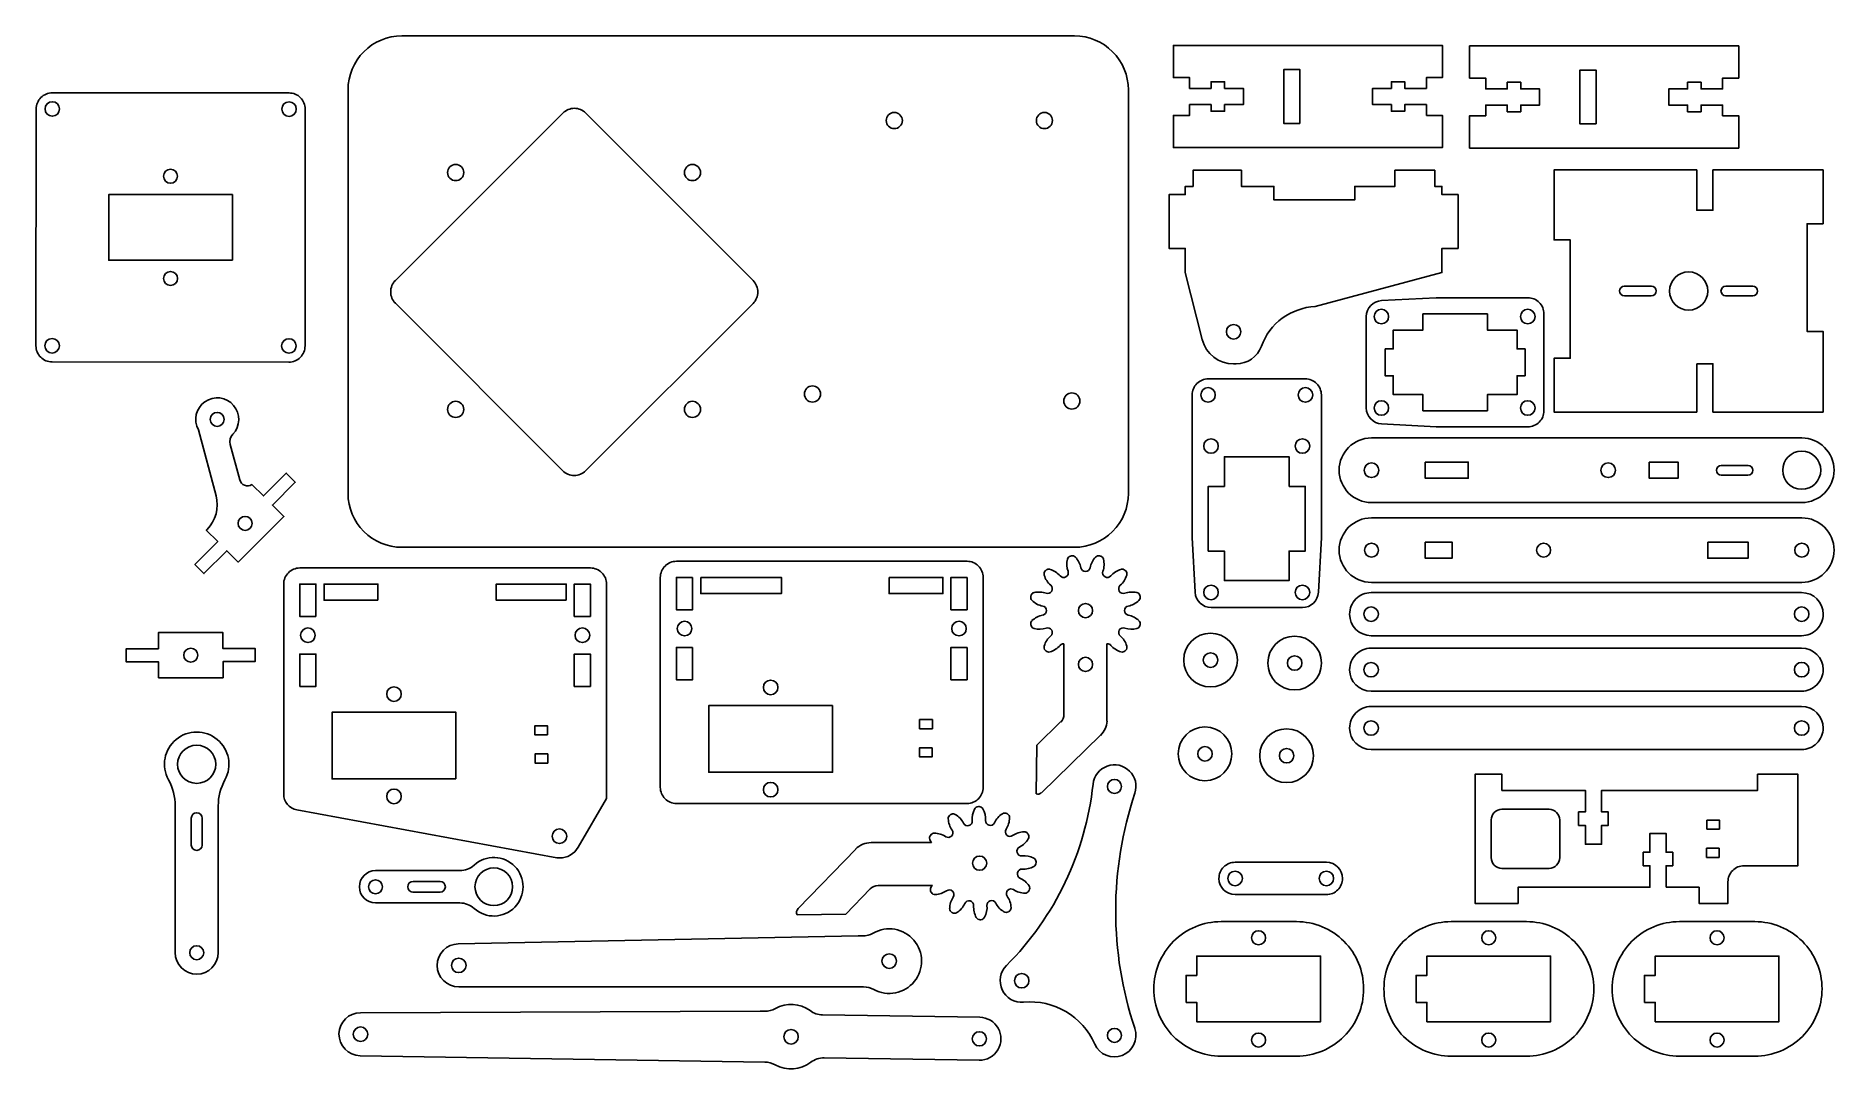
# Model space of a CAD drawing. Header units: millimetres. Extents: x -341 to -7, y -195 to -3.
import ezdxf

# ---------------------------------------------------------------- set-up
doc = ezdxf.new("R2010")
doc.units = ezdxf.units.MM
doc.layers.get('0').update_dxf_attribs({"linetype": 'CONTINUOUS'})

msp = doc.modelspace()

# ---------------------------------------------------------------- linework, layer by layer
for p, q in [((-150.09, -116.19), (-150.09, -129.28)), ((-142.09, -130.54), (-142.09, -116.19)), ((-150.7, -130.71), (-155.14, -135.02)), ((-154.29, -143.85), (-143.3, -133.19)), ((-142.09, -130.56), (-142.1, -130.54)), ((-142.1, -130.54), (-142.09, -130.54)), ((-155.14, -135.02), (-155.28, -144.08)), ((-155.14, -135.02), (-155.14, -135.02)), ((-176.14, -153.12), (-185.92, -153.12)), ((-174.67, -153.08), (-176.14, -153.11)), ((-176.14, -153.11), (-176.14, -153.12)), ((-188.79, -154.34), (-199.5, -165.39)), ((-190.61, -166.39), (-186.08, -161.71)), ((-184.64, -161.1), (-176.14, -161.1)), ((-176.14, -161.11), (-174.54, -161.08)), ((-199.68, -166.53), (-190.61, -166.39)), ((-136.92, -187.66), (-136.93, -187.61)), ((-136.91, -187.66), (-136.92, -187.66))]:
    msp.add_line(p, q)
for points in [[(-138.12, -88.26), (-138.12, -13.26, 0.414214), (-148.12, -3.26), (-273.12, -3.26, 0.414214), (-283.12, -13.26), (-283.12, -88.26, 0.414214), (-273.12, -98.26), (-148.12, -98.26, 0.414214)], [(-291.11, -60.85), (-291.08, -16.85, 0.414214), (-294.08, -13.85), (-338.08, -13.82, 0.414214), (-341.08, -16.82), (-341.11, -60.82, 0.414214), (-338.11, -63.82), (-294.11, -63.85, 0.414214)], [(-238.94, -17.58), (-207.85, -48.72, -0.414214), (-207.85, -52.96), (-238.98, -84.05, -0.414214), (-243.22, -84.05), (-274.32, -52.92, -0.414214), (-274.32, -48.68), (-243.18, -17.58, -0.414214)], [(-127.56, -47.22), (-124.38, -59.68, 0.342781), (-118.56, -64.19), (-118.1, -64.19, 0.315114), (-113.41, -60.91, -0.301394), (-103.4, -53.53), (-79.86, -47.22), (-79.86, -42.72), (-76.86, -42.72), (-76.86, -32.72), (-79.86, -32.72), (-79.86, -31.22), (-81.18, -31.22), (-81.18, -28.22), (-88.58, -28.22), (-88.58, -31.22), (-96.06, -31.22), (-96.06, -33.72), (-111.06, -33.72), (-111.06, -31.22), (-117.1, -31.22), (-117.1, -28.22), (-126.1, -28.22), (-126.1, -31.22), (-127.56, -31.22), (-127.56, -32.72), (-130.56, -32.72), (-130.56, -42.72), (-127.56, -42.72)], [(-40.95, -51.54, 1), (-40.95, -49.74), (-45.94, -49.74, 1), (-45.94, -51.54)], [(-27.1, -49.75), (-22.11, -49.75, -1), (-22.11, -51.55), (-27.1, -51.55, -1)], [(-60.9, -72.89), (-60.9, -54.89, 0.414214), (-63.9, -51.89), (-80.9, -51.89), (-91.06, -52.42, 0.398941), (-93.9, -55.41), (-93.9, -72.36, 0.398969), (-91.06, -75.35), (-80.9, -75.89), (-63.9, -75.89, 0.414214)], [(-105.26, -66.95), (-123.26, -66.95, 0.414214), (-126.26, -69.95), (-126.26, -96.45), (-125.73, -106.61, 0.398941), (-122.73, -109.45), (-105.79, -109.45, 0.398969), (-102.8, -106.61), (-102.26, -96.45), (-102.26, -69.95, 0.414214)], [(-304.53, -77.25, 1.977519), (-310.92, -76.43), (-307.64, -88.67, -0.267915), (-309.32, -94.95), (-309.46, -95.08), (-307.34, -97.2), (-311.58, -101.45), (-309.89, -103.14), (-305.65, -98.9), (-303.52, -101.02), (-295.04, -92.54), (-297.16, -90.42), (-292.92, -86.17), (-294.61, -84.47), (-298.86, -88.72), (-300.98, -86.6, -0.511919), (-303.25, -85.73), (-305.02, -79.15, -0.261678)], [(-12.99, -77.94), (-92.95, -77.94, 1), (-92.95, -89.94), (-12.99, -89.94, 1)], [(-22.98, -84.87, 1), (-22.98, -83.04), (-27.93, -83.04, 1), (-27.93, -84.87)], [(-12.99, -92.79), (-92.95, -92.79, 1), (-92.95, -104.79), (-12.99, -104.79, 1)], [(-235.08, -144.91), (-235.08, -105.1, 0.414214), (-238.08, -102.1), (-292.08, -102.1, 0.414214), (-295.08, -105.1), (-295.08, -144.1, 0.361622), (-292.63, -147.05), (-244.3, -155.98), (-243.82, -155.98, 0.267228), (-240.36, -153.99)], [(-165.09, -142.86), (-165.09, -103.86, 0.414214), (-168.09, -100.86), (-222.09, -100.86, 0.414214), (-225.09, -103.86), (-225.09, -142.86, 0.414214), (-222.09, -145.86), (-168.09, -145.86, 0.414214)], [(-93.01, -106.68, 0.414214), (-97.01, -110.68, 0.41414), (-93.01, -114.68), (-13.01, -114.68, 0.414214), (-9.01, -110.68, 0.41414), (-13.01, -106.68)], [(-93.01, -117, 0.414214), (-97.01, -121, 0.41414), (-93.01, -124.99), (-13.01, -124.99, 0.414214), (-9.01, -120.99, 0.41414), (-13.01, -117)], [(-93.01, -127.84, 0.414214), (-97.01, -131.84, 0.41414), (-93.01, -135.84), (-13.01, -135.84, 0.414214), (-9.01, -131.84, 0.41414), (-13.01, -127.84)], [(-315.24, -173.56, 1), (-307.24, -173.56), (-307.24, -146.3, -0.126813), (-306, -141.47, 1.694959), (-316.49, -141.47, -0.126911), (-315.24, -146.31)], [(-38.2, -161.42), (-32.07, -161.42), (-32.07, -164.42), (-26.7, -164.42), (-26.7, -160.42, -0.414214), (-23.7, -157.42), (-13.7, -157.42), (-13.7, -140.42), (-21.2, -140.42), (-21.2, -143.42), (-50.2, -143.42), (-50.2, -147.42), (-48.95, -147.42), (-48.95, -149.92), (-50.2, -149.92), (-50.2, -153.42), (-53.2, -153.42), (-53.2, -149.92), (-54.45, -149.92), (-54.45, -147.42), (-53.2, -147.42), (-53.2, -143.42), (-68.7, -143.42), (-68.7, -140.42), (-73.7, -140.42), (-73.7, -164.42), (-65.7, -164.42), (-65.7, -161.42), (-41.2, -161.42), (-41.2, -157.42), (-42.45, -157.42), (-42.45, -154.92), (-41.2, -154.92), (-41.2, -151.42), (-38.2, -151.42), (-38.2, -154.92), (-36.95, -154.92), (-36.95, -157.42), (-38.2, -157.42)], [(-70.7, -155.92), (-70.7, -148.92, -0.414214), (-68.7, -146.92), (-59.95, -146.92, -0.414214), (-57.95, -148.92), (-57.95, -155.92, -0.414214), (-59.95, -157.92), (-68.7, -157.92, -0.414214)], [(-312.24, -153.57, 1), (-310.24, -153.57), (-310.24, -148.57, 1), (-312.24, -148.57)], [(-259.68, -165.36, 2.252417), (-259.68, -157.3, -0.185909), (-262.36, -158.33), (-278.02, -158.33, 1), (-278.02, -164.33), (-262.36, -164.33, -0.185858)], [(-101.32, -162.78, 0.414214), (-98.32, -159.78, 0.414116), (-101.32, -156.78), (-118.29, -156.78, 0.414214), (-121.29, -159.78, 0.414116), (-118.29, -162.78)], [(-271.03, -160.33, 1), (-271.03, -162.33), (-266.03, -162.33, 1), (-266.03, -160.33)], [(-185.42, -180.42, 1.704313), (-185.54, -169.94, -0.131028), (-187.53, -170.47), (-188.35, -170.47), (-262.63, -171.93, 0.408473), (-266.55, -175.93, 0.414199), (-262.55, -179.93), (-187.33, -179.93, -0.125142)], [(-94.4, -180.3), (-94.4, -180.3, 0.414214), (-106.9, -167.8), (-120.89, -167.8, 0.414214), (-133.39, -180.3), (-133.39, -180.3, 0.414214), (-120.89, -192.8), (-106.9, -192.8, 0.414214)], [(-51.64, -180.3), (-51.64, -180.3, 0.414214), (-64.14, -167.8), (-78.13, -167.8, 0.414214), (-90.63, -180.3), (-90.63, -180.3, 0.414214), (-78.13, -192.8), (-64.14, -192.8, 0.414214)], [(-9.22, -180.3), (-9.22, -180.3, 0.414214), (-21.72, -167.8), (-35.71, -167.8, 0.414214), (-48.21, -180.3), (-48.21, -180.3, 0.414214), (-35.71, -192.8), (-21.72, -192.8, 0.414214)], [(-165.86, -193.57, 1), (-165.74, -185.57), (-194.97, -185.11, -0.15496), (-197.26, -184.34, 0.291915), (-203.71, -183.94, -0.131028), (-205.7, -184.44), (-206.52, -184.42), (-280.81, -184.72, 0.408473), (-284.8, -188.66, 0.414199), (-280.86, -192.72), (-205.65, -193.9, -0.125142), (-203.75, -194.41, 0.30086), (-197.14, -193.94, -0.169343), (-194.64, -193.12)]]:
    msp.add_lwpolyline(points, format="xyb", close=True)
for points in [[(-82.75, -18.01), (-82.75, -16.01), (-86.75, -16.01), (-86.75, -17.26), (-89.25, -17.26), (-89.25, -16.01), (-92.75, -16.01), (-92.75, -13.01), (-89.25, -13.01), (-89.25, -11.76), (-86.75, -11.76), (-86.75, -13.01), (-82.75, -13.01), (-82.75, -11.01), (-79.75, -11.01), (-79.75, -5.01), (-129.75, -5.01), (-129.75, -11.01), (-126.75, -11.01), (-126.75, -13.01), (-122.75, -13.01), (-122.75, -11.76), (-120.25, -11.76), (-120.25, -13.01), (-116.75, -13.01), (-116.75, -16.01), (-120.25, -16.01), (-120.25, -17.26), (-122.75, -17.26), (-122.75, -16.01), (-126.75, -16.01), (-126.75, -18.01), (-129.75, -18.01), (-129.75, -24.01), (-79.75, -24.01), (-79.75, -18.01)], [(-27.71, -18.1), (-27.71, -16.1), (-31.71, -16.1), (-31.71, -17.35), (-34.21, -17.35), (-34.21, -16.1), (-37.71, -16.1), (-37.71, -13.1), (-34.21, -13.1), (-34.21, -11.85), (-31.71, -11.85), (-31.71, -13.1), (-27.71, -13.1), (-27.71, -11.1), (-24.71, -11.1), (-24.71, -5.1), (-74.71, -5.1), (-74.71, -11.1), (-71.71, -11.1), (-71.71, -13.1), (-67.71, -13.1), (-67.71, -11.85), (-65.21, -11.85), (-65.21, -13.1), (-61.71, -13.1), (-61.71, -16.1), (-65.21, -16.1), (-65.21, -17.35), (-67.71, -17.35), (-67.71, -16.1), (-71.71, -16.1), (-71.71, -18.1), (-74.71, -18.1), (-74.71, -24.1), (-24.71, -24.1), (-24.71, -18.1)], [(-106.25, -19.51), (-109.25, -19.51), (-109.25, -9.51), (-106.25, -9.51)], [(-51.21, -19.6), (-54.21, -19.6), (-54.21, -9.6), (-51.21, -9.6)], [(-32.51, -64.15), (-29.51, -64.15), (-29.51, -73.15), (-9.01, -73.15), (-9.01, -58.15), (-12.01, -58.15), (-12.01, -38.15), (-9.01, -38.15), (-9.01, -28.15), (-29.51, -28.15), (-29.51, -35.65), (-32.51, -35.65), (-32.51, -28.15), (-59.01, -28.15), (-59.01, -41.15), (-56.01, -41.15), (-56.01, -63.15), (-59.01, -63.15), (-59.01, -73.15), (-32.51, -73.15)], [(-304.6, -44.94), (-327.6, -44.93), (-327.6, -32.73), (-304.59, -32.74)], [(-90.4, -61.39), (-88.9, -61.39), (-88.9, -57.89), (-83.4, -57.89), (-83.4, -54.89), (-71.4, -54.89), (-71.4, -57.89), (-65.9, -57.89), (-65.9, -61.39), (-64.4, -61.39), (-64.4, -66.39), (-65.9, -66.39), (-65.9, -69.89), (-71.4, -69.89), (-71.4, -72.89), (-83.4, -72.89), (-83.4, -69.89), (-88.9, -69.89), (-88.9, -66.39), (-90.4, -66.39)], [(-108.26, -86.95), (-105.26, -86.95), (-105.26, -98.95), (-108.26, -98.95), (-108.26, -104.45), (-120.26, -104.45), (-120.26, -98.95), (-123.26, -98.95), (-123.26, -86.95), (-120.26, -86.95), (-120.26, -81.45), (-108.26, -81.45)], [(-82.95, -82.44), (-74.96, -82.44), (-74.96, -85.44), (-82.95, -85.44)], [(-41.33, -82.44), (-35.96, -82.44), (-35.96, -85.44), (-41.33, -85.44)], [(-82.95, -97.29), (-77.96, -97.29), (-77.96, -100.29), (-82.95, -100.29)], [(-30.45, -97.29), (-22.95, -97.29), (-22.95, -100.29), (-30.45, -100.29)], [(-289.08, -111.1), (-292.08, -111.1), (-292.08, -105.1), (-289.08, -105.1)], [(-277.58, -108.1), (-287.58, -108.1), (-287.58, -105.1), (-277.58, -105.1)], [(-242.58, -108.1), (-255.58, -108.1), (-255.58, -105.1), (-242.58, -105.1)], [(-238.08, -111.1), (-241.08, -111.1), (-241.08, -105.1), (-238.08, -105.1)], [(-219.09, -103.86), (-219.09, -109.86), (-222.09, -109.86), (-222.09, -103.86)], [(-217.59, -103.86), (-202.59, -103.86), (-202.59, -106.86), (-217.59, -106.86)], [(-182.59, -103.86), (-172.59, -103.86), (-172.59, -106.86), (-182.59, -106.86)], [(-168.09, -103.86), (-168.09, -109.86), (-171.09, -109.86), (-171.09, -103.86)], [(-306.34, -122.49), (-306.35, -119.49), (-300.35, -119.47), (-300.36, -117.07), (-306.36, -117.09), (-306.36, -114.09), (-318.36, -114.11), (-318.36, -117.11), (-324.36, -117.13), (-324.35, -119.53), (-318.35, -119.51), (-318.34, -122.51)], [(-219.09, -116.86), (-219.09, -122.86), (-222.09, -122.86), (-222.09, -116.86)], [(-168.09, -116.86), (-168.09, -122.86), (-171.09, -122.86), (-171.09, -116.86)], [(-292.08, -124.1), (-292.08, -118.1), (-289.08, -118.1), (-289.08, -124.1)], [(-238.08, -124.1), (-241.08, -124.1), (-241.08, -118.1), (-238.08, -118.1)], [(-263.08, -141.3), (-286.08, -141.3), (-286.08, -128.9), (-263.08, -128.9)], [(-193.09, -127.66), (-193.09, -140.06), (-216.09, -140.06), (-216.09, -127.66)], [(-174.54, -130.27), (-174.54, -131.97), (-176.92, -131.97), (-176.92, -130.27)], [(-246.07, -133.11), (-248.4, -133.11), (-248.4, -131.42), (-246.07, -131.42)], [(-246.02, -138.35), (-248.35, -138.35), (-248.35, -136.66), (-246.02, -136.66)], [(-174.59, -135.51), (-174.59, -137.21), (-176.92, -137.21), (-176.92, -135.51)], [(-30.62, -148.93), (-28.3, -148.93), (-28.3, -150.62), (-30.62, -150.62)], [(-30.68, -154.17), (-28.35, -154.17), (-28.35, -155.86), (-30.68, -155.86)], [(-127.4, -182.8), (-127.4, -177.8), (-125.4, -177.8), (-125.4, -174.2), (-102.4, -174.2), (-102.4, -186.4), (-125.4, -186.4), (-125.4, -182.8)], [(-84.65, -182.8), (-84.65, -177.8), (-82.65, -177.8), (-82.65, -174.2), (-59.65, -174.2), (-59.65, -186.4), (-82.65, -186.4), (-82.65, -182.8)], [(-42.22, -182.8), (-42.22, -177.8), (-40.22, -177.8), (-40.22, -174.2), (-17.22, -174.2), (-17.22, -186.4), (-40.22, -186.4), (-40.22, -182.8)]]:
    msp.add_lwpolyline(points, close=True)
for centre, radius in [((-338.08, -16.82), 1.35), ((-294.08, -16.85), 1.35), ((-181.62, -18.98), 1.5), ((-153.72, -18.98), 1.5), ((-316.12, -29.32), 1.3), ((-263.12, -28.64), 1.5), ((-219.12, -28.64), 1.5), ((-316.1, -48.32), 1.3), ((-34.01, -50.65), 3.55), ((-91.1, -55.39), 1.35), ((-63.9, -55.39), 1.35), ((-338.11, -60.82), 1.35), ((-294.11, -60.85), 1.35), ((-118.56, -58.22), 1.35), ((-196.82, -69.78), 1.5), ((-148.62, -71.08), 1.5), ((-123.31, -69.95), 1.35), ((-105.21, -69.95), 1.35), ((-307.43, -74.49), 1.3), ((-263.12, -72.64), 1.5), ((-219.12, -72.64), 1.5), ((-91.1, -72.38), 1.35), ((-63.9, -72.38), 1.35), ((-122.76, -79.45), 1.35), ((-105.77, -79.45), 1.35), ((-92.94, -83.94), 1.36), ((-48.96, -83.94), 1.36), ((-12.99, -83.94), 3.54), ((-302.25, -93.81), 1.3), ((-92.94, -98.79), 1.3), ((-60.95, -98.79), 1.3), ((-12.99, -98.79), 1.3), ((-122.76, -106.65), 1.35), ((-105.77, -106.65), 1.35), ((-146.09, -110.02), 1.32), ((-93.01, -110.68), 1.35), ((-13.01, -110.68), 1.35), ((-290.58, -114.6), 1.36), ((-239.58, -114.6), 1.36), ((-220.59, -113.36), 1.35), ((-169.59, -113.36), 1.35), ((-122.85, -119.21), 4.99), ((-107.22, -119.76), 4.99), ((-312.35, -118.3), 1.3), ((-146.09, -120.02), 1.32), ((-122.85, -119.21), 1.35), ((-107.22, -119.76), 1.35), ((-93.01, -121), 1.35), ((-13.01, -120.99), 1.35), ((-204.59, -124.29), 1.35), ((-274.58, -125.53), 1.36), ((-123.88, -136.63), 4.99), ((-108.71, -136.98), 4.99), ((-93.01, -131.84), 1.35), ((-13.01, -131.84), 1.35), ((-311.24, -138.57), 3.55), ((-123.88, -136.63), 1.35), ((-108.71, -136.98), 1.35), ((-274.58, -144.53), 1.36), ((-204.59, -143.29), 1.35), ((-140.71, -142.68), 1.3), ((-243.83, -151.93), 1.36), ((-165.76, -156.94), 1.32), ((-278.02, -161.33), 1.3), ((-256.03, -161.33), 3.5), ((-118.29, -159.78), 1.35), ((-101.32, -159.78), 1.35), ((-113.92, -170.8), 1.3), ((-71.16, -170.8), 1.3), ((-28.73, -170.8), 1.3), ((-311.24, -173.57), 1.3), ((-262.55, -175.93), 1.35), ((-182.55, -175.14), 1.35), ((-157.94, -178.78), 1.35), ((-280.8, -188.72), 1.35), ((-200.8, -189.19), 1.35), ((-165.8, -189.57), 1.32), ((-140.71, -188.93), 1.3), ((-113.92, -189.8), 1.3), ((-71.16, -189.8), 1.3), ((-28.73, -189.8), 1.3)]:
    msp.add_circle(centre, radius)
for centre, radius, start, end in [((-152.09, -129.28), 2, -45.9062, 0), ((-146.08, -130.32), 4, 314.0938, 356.6079), ((-154.99, -143.13), 1, 253.1032, 314.0938), ((-185.92, -157.12), 4, 90, 135.9062), ((-184.64, -163.1), 2, 90, 135.9062), ((-198.78, -166.09), 1, 135.9062, 206.0501)]:
    msp.add_arc(centre, radius, start, end)
for centre, major_axis, ratio, start_param, end_param in [((-150.89, -102.83), (-2.93, 2.78), 0.994558, 4.094739, 4.654444), ((-153.91, -106.37), (1.71, 3.84), 0.979551, 5.858469, 6.406125), ((-145.32, -101.41), (-4.22, 0.01), 0.977281, 6.061147, 6.608395), ((-138.27, -106.37), (-1.71, 3.84), 0.979551, 6.160246, 6.707901), ((-142.25, -102.31), (-2.9, -2.78), 0.991991, 1.524759, 2.087465), ((-153.33, -114.71), (-3.5, -1.88), 0.981709, 4.408726, 4.978243), ((-154.7, -109.63), (-3.94, -0.09), 0.975893, 1.3122, 1.884702), ((-137.49, -109.45), (-3.44, 2.11), 0.99527, 1.791305, 2.351243), ((-138.85, -114.71), (-3.5, 1.88), 0.981709, 4.446535, 5.016052), ((-153.91, -113.67), (-1.71, 3.84), 0.979551, 3.018653, 3.566309), ((-138.27, -113.67), (1.71, 3.84), 0.979551, 2.716877, 3.264532), ((-142.28, -117.76), (-3.69, 1.64), 0.996747, 3.850682, 4.410642), ((-163.1, -148.73), (-0.37, -4.03), 0.997129, 4.329509, 4.887352), ((-168.71, -148.84), (-3.43, -2.2), 0.994375, 2.522174, 3.078727), ((-172.44, -151.45), (-3.16, -2.71), 0.98732, 2.909933, 3.459321), ((-159.25, -151.25), (-2.98, 2.92), 0.98331, 6.063688, 6.61377), ((-164.13, -148.49), (-1.78, -3.56), 0.985592, 1.456524, 2.023575), ((-174.18, -151.97), (1.1, -1.91), 0.469756, 4.834336, 5.046419), ((-174.28, -155.59), (-0.35, -4.21), 0.979482, 2.659439, 3.204134), ((-157.29, -155.2), (1.86, -3.66), 0.993128, 2.722451, 3.276455), ((-160.35, -150.17), (2.94, -3.12), 0.970234, 6.007618, 6.5504), ((-157.53, -159.52), (-3.94, 0.67), 0.989414, 4.40204, 4.967189), ((-164.17, -164.93), (-11.03, 2.46), 0.542149, 6.035988, 6.106934), ((-167.18, -165.49), (-3.65, 1.99), 0.986917, 6.209761, 6.759063), ((-168.55, -165.12), (-4.06, 0.99), 0.985232, 2.910201, 3.458668)]:
    msp.add_ellipse(centre, major_axis=major_axis, ratio=ratio, start_param=start_param, end_param=end_param)
for points in [[(-148.87, -99.9), (-149.15, -99.97), (-149.37, -100.2), (-149.44, -100.49)], [(-148.74, -99.86), (-148.78, -99.87), (-148.83, -99.88), (-148.87, -99.9)], [(-147.95, -100.09), (-148.15, -99.87), (-148.46, -99.79), (-148.74, -99.86)], [(-143.44, -99.86), (-143.72, -99.79), (-144.02, -99.87), (-144.22, -100.09)], [(-143.3, -99.9), (-143.35, -99.88), (-143.39, -99.87), (-143.44, -99.86)], [(-153.56, -102.64), (-153.77, -102.85), (-153.84, -103.16), (-153.76, -103.44)], [(-153.46, -102.55), (-153.5, -102.58), (-153.53, -102.61), (-153.56, -102.64)], [(-149.71, -103.74), (-150.07, -103.95), (-150.53, -103.87), (-150.8, -103.56)], [(-149.33, -102.71), (-149.19, -103.1), (-149.35, -103.54), (-149.71, -103.74)], [(-146.09, -102.77), (-146.5, -102.77), (-146.86, -102.48), (-146.94, -102.07)], [(-145.24, -102.07), (-145.32, -102.48), (-145.67, -102.77), (-146.09, -102.77)], [(-142.46, -103.74), (-142.82, -103.54), (-142.98, -103.1), (-142.85, -102.71)], [(-141.38, -103.56), (-141.65, -103.87), (-142.1, -103.95), (-142.46, -103.74)], [(-138.71, -102.55), (-138.92, -102.34), (-139.22, -102.27), (-139.51, -102.35)], [(-138.62, -102.64), (-138.65, -102.61), (-138.68, -102.58), (-138.71, -102.55)], [(-138.42, -103.44), (-138.33, -103.16), (-138.41, -102.85), (-138.62, -102.64)], [(-152.37, -106.4), (-152.57, -106.75), (-153, -106.92), (-153.4, -106.78)], [(-152.55, -105.31), (-152.23, -105.58), (-152.16, -106.04), (-152.37, -106.4)], [(-139.81, -106.4), (-140.02, -106.04), (-139.94, -105.58), (-139.63, -105.31)], [(-138.78, -106.78), (-139.17, -106.92), (-139.6, -106.75), (-139.81, -106.4)], [(-135.96, -107.24), (-136.04, -106.95), (-136.27, -106.74), (-136.55, -106.67)], [(-156.25, -107.37), (-156.32, -107.65), (-156.23, -107.95), (-156.02, -108.15)], [(-156.21, -107.24), (-156.22, -107.28), (-156.24, -107.32), (-156.25, -107.37)], [(-154.04, -109.17), (-153.63, -109.25), (-153.34, -109.61), (-153.34, -110.02)], [(-153.34, -110.02), (-153.34, -110.43), (-153.63, -110.79), (-154.04, -110.87)], [(-138.84, -110.02), (-138.84, -109.61), (-138.54, -109.25), (-138.14, -109.17)], [(-138.14, -110.87), (-138.54, -110.79), (-138.84, -110.43), (-138.84, -110.02)], [(-136.16, -108.15), (-135.94, -107.95), (-135.85, -107.65), (-135.93, -107.37)], [(-135.93, -107.37), (-135.94, -107.32), (-135.95, -107.28), (-135.96, -107.24)], [(-156.02, -111.89), (-156.23, -112.09), (-156.32, -112.39), (-156.25, -112.67)], [(-156.25, -112.67), (-156.24, -112.72), (-156.22, -112.76), (-156.21, -112.8)], [(-156.21, -112.8), (-156.13, -113.09), (-155.91, -113.3), (-155.62, -113.37)], [(-153.4, -113.26), (-153, -113.12), (-152.57, -113.29), (-152.37, -113.65)], [(-139.81, -113.65), (-139.6, -113.29), (-139.17, -113.12), (-138.78, -113.26)], [(-136.55, -113.37), (-136.27, -113.3), (-136.04, -113.09), (-135.96, -112.8)], [(-135.93, -112.67), (-135.85, -112.39), (-135.94, -112.09), (-136.16, -111.89)], [(-135.96, -112.8), (-135.95, -112.76), (-135.94, -112.72), (-135.93, -112.67)], [(-153.76, -116.6), (-153.84, -116.88), (-153.77, -117.19), (-153.56, -117.4)], [(-152.37, -113.65), (-152.16, -114), (-152.23, -114.46), (-152.55, -114.73)], [(-142.09, -116.19), (-141.82, -116.17), (-141.55, -116.28), (-141.38, -116.48)], [(-139.63, -114.73), (-139.94, -114.46), (-140.02, -114), (-139.81, -113.65)], [(-138.62, -117.4), (-138.41, -117.19), (-138.33, -116.88), (-138.42, -116.6)], [(-153.56, -117.4), (-153.53, -117.43), (-153.5, -117.46), (-153.46, -117.49)], [(-153.46, -117.49), (-153.26, -117.7), (-152.95, -117.77), (-152.67, -117.69)], [(-139.51, -117.69), (-139.22, -117.77), (-138.92, -117.7), (-138.71, -117.49)], [(-138.71, -117.49), (-138.68, -117.46), (-138.65, -117.43), (-138.62, -117.4)], [(-142.06, -138.91), (-143.5, -139.43), (-144.52, -140.73), (-144.69, -142.25)], [(-137.91, -139.82), (-139.01, -138.74), (-140.62, -138.39), (-142.06, -138.91)], [(-136.91, -143.95), (-136.43, -142.49), (-136.81, -140.89), (-137.91, -139.82)], [(-144.69, -142.25), (-146.04, -154.99), (-151.72, -166.88), (-160.77, -175.95)], [(-166.69, -146.88), (-166.55, -146.62), (-166.29, -146.45), (-165.99, -146.44)], [(-165.99, -146.44), (-165.95, -146.44), (-165.9, -146.44), (-165.86, -146.44)], [(-165.86, -146.44), (-165.56, -146.44), (-165.29, -146.6), (-165.15, -146.85)], [(-136.93, -187.61), (-141.66, -173.44), (-141.66, -158.11), (-136.91, -143.95)], [(-171.59, -148.69), (-171.61, -148.4), (-171.46, -148.12), (-171.21, -147.97)], [(-171.21, -147.97), (-171.17, -147.94), (-171.13, -147.92), (-171.09, -147.9)], [(-168.75, -149.53), (-168.57, -149.9), (-168.14, -150.08), (-167.75, -149.97)], [(-167.75, -149.97), (-167.35, -149.85), (-167.09, -149.48), (-167.12, -149.06)], [(-164.65, -149.02), (-164.67, -149.44), (-164.4, -149.81), (-163.99, -149.91)], [(-163.99, -149.91), (-163.59, -150.01), (-163.18, -149.81), (-163, -149.44)], [(-161.53, -147.76), (-161.28, -147.6), (-160.97, -147.59), (-160.71, -147.73)], [(-160.71, -147.73), (-160.67, -147.75), (-160.63, -147.78), (-160.6, -147.8)], [(-160.6, -147.8), (-160.34, -147.94), (-160.18, -148.21), (-160.19, -148.51)], [(-174.94, -152.71), (-175.1, -152.47), (-175.11, -152.15), (-174.97, -151.89)], [(-174.97, -151.89), (-174.95, -151.85), (-174.92, -151.82), (-174.9, -151.78)], [(-174.9, -151.78), (-174.76, -151.52), (-174.49, -151.36), (-174.19, -151.37)], [(-172.06, -152.02), (-171.71, -152.25), (-171.25, -152.19), (-170.97, -151.9)], [(-170.97, -151.9), (-170.68, -151.6), (-170.64, -151.14), (-170.88, -150.8)], [(-160.84, -150.64), (-161.06, -150.99), (-161.01, -151.45), (-160.71, -151.73)], [(-160.71, -151.73), (-160.42, -152.02), (-159.96, -152.06), (-159.62, -151.82)], [(-156.72, -151.6), (-156.57, -151.86), (-156.57, -152.17), (-156.72, -152.42)], [(-158.35, -153.94), (-158.72, -154.13), (-158.9, -154.55), (-158.79, -154.95)], [(-158.79, -154.95), (-158.67, -155.35), (-158.29, -155.61), (-157.88, -155.58)], [(-155.7, -156.01), (-155.44, -156.15), (-155.27, -156.41), (-155.26, -156.71)], [(-155.26, -156.84), (-155.26, -157.14), (-155.42, -157.41), (-155.67, -157.55)], [(-155.26, -156.71), (-155.26, -156.75), (-155.26, -156.8), (-155.26, -156.84)], [(-158.73, -158.71), (-158.83, -159.11), (-158.63, -159.52), (-158.26, -159.7)], [(-157.84, -158.05), (-158.26, -158.03), (-158.63, -158.3), (-158.73, -158.71)], [(-174.8, -162.28), (-174.95, -162.02), (-174.95, -161.71), (-174.8, -161.46)], [(-174.73, -162.39), (-174.76, -162.35), (-174.78, -162.31), (-174.8, -162.28)], [(-174.01, -162.77), (-174.3, -162.79), (-174.58, -162.64), (-174.73, -162.39)], [(-170.8, -162.15), (-171.1, -161.86), (-171.56, -161.82), (-171.9, -162.06)], [(-170.68, -163.24), (-170.45, -162.89), (-170.51, -162.44), (-170.8, -162.15)], [(-160.55, -161.99), (-160.84, -162.28), (-160.88, -162.74), (-160.64, -163.08)], [(-159.46, -161.86), (-159.81, -161.64), (-160.26, -161.69), (-160.55, -161.99)], [(-156.62, -162.11), (-156.76, -162.36), (-157.03, -162.52), (-157.33, -162.51)], [(-156.55, -161.99), (-156.57, -162.03), (-156.6, -162.06), (-156.62, -162.11)], [(-156.58, -161.17), (-156.42, -161.42), (-156.41, -161.73), (-156.55, -161.99)], [(-170.92, -166.08), (-171.18, -165.94), (-171.33, -165.67), (-171.33, -165.37)], [(-170.81, -166.15), (-170.85, -166.13), (-170.88, -166.11), (-170.92, -166.08)], [(-169.99, -166.12), (-170.24, -166.28), (-170.55, -166.29), (-170.81, -166.15)], [(-167.52, -163.97), (-167.93, -163.87), (-168.34, -164.07), (-168.52, -164.44)], [(-166.87, -164.86), (-166.85, -164.44), (-167.12, -164.07), (-167.52, -163.97)], [(-165.66, -167.44), (-165.95, -167.44), (-166.23, -167.28), (-166.37, -167.03)], [(-164.83, -167), (-164.97, -167.26), (-165.23, -167.43), (-165.52, -167.44)], [(-163.77, -163.91), (-164.17, -164.03), (-164.43, -164.4), (-164.4, -164.82)], [(-162.76, -164.35), (-162.95, -163.98), (-163.37, -163.8), (-163.77, -163.91)], [(-160.42, -165.98), (-160.68, -166.13), (-160.99, -166.13), (-161.24, -165.98)], [(-160.31, -165.91), (-160.35, -165.94), (-160.38, -165.96), (-160.42, -165.98)], [(-165.52, -167.44), (-165.57, -167.44), (-165.62, -167.44), (-165.66, -167.44)], [(-160.77, -175.95), (-161.96, -177.14), (-162.27, -178.95), (-161.56, -180.47)], [(-161.56, -180.47), (-160.85, -182), (-159.25, -182.91), (-157.58, -182.76)], [(-157.58, -182.76), (-151.96, -182.25), (-146.65, -185.39), (-144.37, -190.55)], [(-139.26, -192.66), (-137.27, -191.89), (-136.24, -189.69), (-136.91, -187.66)], [(-144.37, -190.55), (-143.5, -192.5), (-141.26, -193.43), (-139.26, -192.66)]]:
    msp.add_open_spline(points, degree=3)
for points, knots in [([(-144.22, -100.09), (-144.48, -100.36), (-144.7, -100.67), (-145.04, -101.34), (-145.16, -101.7), (-145.24, -102.07)], [-0.2262095, -0.2262095, -0.2262095, -0.2262095, -0.1132307, -0.1132307, 0, 0, 0, 0]), ([(-142.74, -100.49), (-142.75, -100.42), (-142.78, -100.35), (-142.85, -100.22), (-142.89, -100.16), (-142.99, -100.06), (-143.05, -100.02), (-143.17, -99.94), (-143.24, -99.91), (-143.3, -99.9)], [-0.08608366, -0.08608366, -0.08608366, -0.08608366, -0.06433327, -0.06433327, -0.04292771, -0.04292771, -0.02162405, -0.02162405, 0, 0, 0, 0]), ([(-153.76, -103.44), (-153.65, -103.8), (-153.49, -104.14), (-153.08, -104.77), (-152.83, -105.06), (-152.55, -105.31)], [-0.2260522, -0.2260522, -0.2260522, -0.2260522, -0.1131798, -0.1131798, 0, 0, 0, 0]), ([(-152.67, -102.35), (-152.74, -102.33), (-152.81, -102.32), (-152.95, -102.32), (-153.03, -102.32), (-153.16, -102.36), (-153.23, -102.38), (-153.35, -102.45), (-153.41, -102.5), (-153.46, -102.55)], [-0.08606088, -0.08606088, -0.08606088, -0.08606088, -0.06429224, -0.06429224, -0.04290547, -0.04290547, -0.02164657, -0.02164657, 0, 0, 0, 0]), ([(-142.85, -102.71), (-142.73, -102.36), (-142.66, -101.98), (-142.62, -101.23), (-142.65, -100.85), (-142.74, -100.49)], [-0.226246, -0.226246, -0.226246, -0.226246, -0.1133286, -0.1133286, 0, 0, 0, 0]), ([(-155.62, -106.67), (-155.69, -106.69), (-155.76, -106.71), (-155.89, -106.78), (-155.94, -106.82), (-156.05, -106.92), (-156.09, -106.98), (-156.16, -107.1), (-156.19, -107.17), (-156.21, -107.24)], [-0.08618875, -0.08618875, -0.08618875, -0.08618875, -0.06435959, -0.06435959, -0.04297584, -0.04297584, -0.02169798, -0.02169798, 0, 0, 0, 0]), ([(-153.4, -106.78), (-153.75, -106.66), (-154.13, -106.59), (-154.88, -106.55), (-155.26, -106.58), (-155.62, -106.67)], [-0.2259366, -0.2259366, -0.2259366, -0.2259366, -0.1128663, -0.1128663, 0, 0, 0, 0]), ([(-136.55, -106.67), (-136.92, -106.58), (-137.3, -106.55), (-138.05, -106.59), (-138.42, -106.66), (-138.78, -106.78)], [-0.2260853, -0.2260853, -0.2260853, -0.2260853, -0.1132264, -0.1132264, 0, 0, 0, 0]), ([(-156.02, -108.15), (-155.75, -108.41), (-155.44, -108.63), (-154.77, -108.97), (-154.41, -109.1), (-154.04, -109.17)], [-0.2260918, -0.2260918, -0.2260918, -0.2260918, -0.1131946, -0.1131946, 0, 0, 0, 0]), ([(-138.14, -109.17), (-137.77, -109.1), (-137.41, -108.97), (-136.74, -108.63), (-136.43, -108.41), (-136.16, -108.15)], [-0.2260895, -0.2260895, -0.2260895, -0.2260895, -0.1128961, -0.1128961, 0, 0, 0, 0]), ([(-152.55, -114.73), (-152.83, -114.98), (-153.08, -115.27), (-153.49, -115.9), (-153.65, -116.24), (-153.76, -116.6)], [-0.2261551, -0.2261551, -0.2261551, -0.2261551, -0.1129337, -0.1129337, 0, 0, 0, 0]), ([(-150.8, -116.48), (-150.75, -116.43), (-150.7, -116.38), (-150.6, -116.31), (-150.54, -116.27), (-150.42, -116.22), (-150.35, -116.21), (-150.22, -116.18), (-150.15, -116.18), (-150.09, -116.19)], [-0.07977596, -0.07977596, -0.07977596, -0.07977596, -0.05968582, -0.05968582, -0.03980692, -0.03980692, -0.02003521, -0.02003521, 0, 0, 0, 0]), ([(-170.88, -150.8), (-171.09, -150.49), (-171.26, -150.15), (-171.51, -149.44), (-171.58, -149.06), (-171.59, -148.69)], [0, 0, 0, 0, 0.1132548, 0.1132548, 0.2261028, 0.2261028, 0.2261028, 0.2261028]), ([(-171.09, -147.9), (-171.03, -147.86), (-170.96, -147.83), (-170.83, -147.79), (-170.76, -147.79), (-170.61, -147.79), (-170.54, -147.8), (-170.4, -147.83), (-170.34, -147.86), (-170.28, -147.9)], [0, 0, 0, 0, 0.02172001, 0.02172001, 0.04305673, 0.04305673, 0.06434352, 0.06434352, 0.08605739, 0.08605739, 0.08605739, 0.08605739]), ([(-157.51, -151.11), (-157.43, -151.1), (-157.36, -151.11), (-157.22, -151.14), (-157.16, -151.16), (-157.03, -151.23), (-156.97, -151.27), (-156.87, -151.37), (-156.82, -151.43), (-156.79, -151.49)], [0, 0, 0, 0, 0.02172271, 0.02172271, 0.04311116, 0.04311116, 0.06442119, 0.06442119, 0.08614703, 0.08614703, 0.08614703, 0.08614703]), ([(-156.79, -151.49), (-156.77, -151.51), (-156.76, -151.53), (-156.74, -151.57), (-156.73, -151.59), (-156.72, -151.6)], [0, 0, 0, 0, 0.00666427, 0.00666427, 0.01332848, 0.01332848, 0.01332848, 0.01332848]), ([(-158.26, -159.7), (-157.92, -159.86), (-157.6, -160.07), (-157.03, -160.56), (-156.78, -160.85), (-156.58, -161.17)], [0, 0, 0, 0, 0.1130019, 0.1130019, 0.2263132, 0.2263132, 0.2263132, 0.2263132]), ([(-155.67, -157.55), (-156, -157.73), (-156.36, -157.87), (-157.09, -158.04), (-157.47, -158.07), (-157.84, -158.05)], [0, 0, 0, 0, 0.113191, 0.113191, 0.2261121, 0.2261121, 0.2261121, 0.2261121]), ([(-171.9, -162.06), (-172.21, -162.27), (-172.55, -162.44), (-173.26, -162.69), (-173.63, -162.76), (-174.01, -162.77)], [0, 0, 0, 0, 0.1133358, 0.1133358, 0.2260625, 0.2260625, 0.2260625, 0.2260625]), ([(-160.64, -163.08), (-160.43, -163.39), (-160.26, -163.73), (-160.01, -164.44), (-159.94, -164.82), (-159.92, -165.19)], [0, 0, 0, 0, 0.1130911, 0.1130911, 0.2261792, 0.2261792, 0.2261792, 0.2261792]), ([(-157.33, -162.51), (-157.7, -162.51), (-158.08, -162.45), (-158.8, -162.23), (-159.14, -162.07), (-159.46, -161.86)], [0, 0, 0, 0, 0.1132339, 0.1132339, 0.226086, 0.226086, 0.226086, 0.226086]), ([(-168.52, -164.44), (-168.68, -164.78), (-168.89, -165.1), (-169.38, -165.67), (-169.67, -165.92), (-169.99, -166.12)], [0, 0, 0, 0, 0.1128804, 0.1128804, 0.2261825, 0.2261825, 0.2261825, 0.2261825]), ([(-166.37, -167.03), (-166.55, -166.7), (-166.69, -166.34), (-166.86, -165.61), (-166.89, -165.23), (-166.87, -164.86)], [0, 0, 0, 0, 0.1132176, 0.1132176, 0.2261138, 0.2261138, 0.2261138, 0.2261138]), ([(-161.24, -165.98), (-161.56, -165.79), (-161.86, -165.55), (-162.37, -165), (-162.59, -164.69), (-162.76, -164.35)], [0, 0, 0, 0, 0.1128881, 0.1128881, 0.2261226, 0.2261226, 0.2261226, 0.2261226]), ([(-159.92, -165.19), (-159.92, -165.26), (-159.93, -165.34), (-159.96, -165.48), (-159.98, -165.54), (-160.05, -165.67), (-160.09, -165.73), (-160.19, -165.83), (-160.25, -165.88), (-160.31, -165.91)], [0, 0, 0, 0, 0.02180514, 0.02180514, 0.04319316, 0.04319316, 0.06449109, 0.06449109, 0.08623603, 0.08623603, 0.08623603, 0.08623603])]:
    msp.add_open_spline(points, degree=3, knots=knots)

doc.saveas('drawing.dxf')
